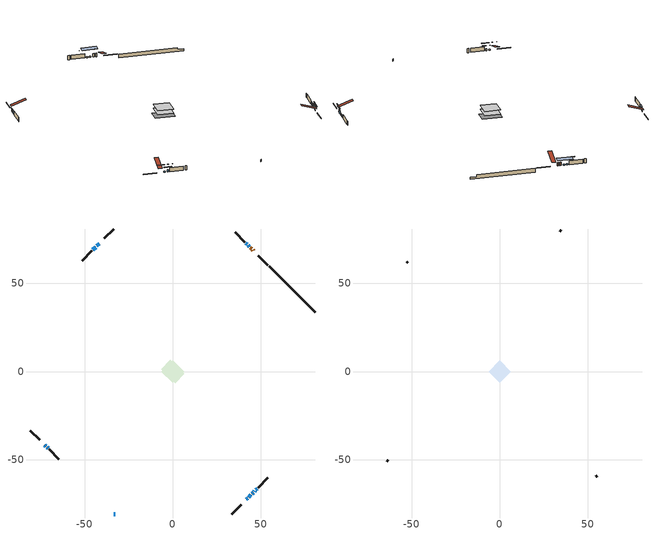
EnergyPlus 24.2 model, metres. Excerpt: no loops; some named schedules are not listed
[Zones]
conditioned space
 floor adiabatic (AdiabaticFloorConstruction): -6.4,0 0,6.4 6.4,0 0,-6.4 z0.92
 floor foundation (Slab1 construction): -6.55,1.4 -1.4,6.55 6.55,-1.4 1.4,-6.55 z-1.4
 wall outside (RimJoist1 construction): 33.51,-80.91 38.89,-75.54 / -80.91,-33.51 -75.54,-38.89 / -33.51,80.91 -38.89,75.54 / 54.04,60.38 48.67,65.75 z0.92:1.22
 wall outside (AdiabaticWallConstruction 1): 45.72,68.7 45.42,69 / 44.77,69.65 44.11,70.31 z0.92:2.95
 wall outside (AdiabaticWallConstruction): -33.51,-80.91 -32.75,-80.91 z0.92:2.14; 43.45,70.97 42.84,71.58 / 42.19,72.23 41.57,72.85 / 41.83,-72.59 42.44,-71.98 / -72.59,-41.83 -71.98,-42.44 z0.92:1.53; -41.83,72.59 -43.09,71.33 / -43.75,70.67 -45.35,69.07 z0.92:2.39; 43.1,-71.32 44.39,-70.03 z0.92:3; 45.05,-69.37 45.59,-68.83 z0.92:1.91; 46.24,-68.18 46.59,-67.83 / 47.24,-67.18 47.87,-66.55 / -71.32,-43.1 -70.82,-43.6 z0.92:2.09
 wall outside (Wall1 construction): 48.53,-65.89 53.99,-60.43 / -70.16,-44.26 -64.7,-49.72 / -46,68.42 -51.46,62.96 / 40.92,73.5 35.46,78.96 z0.92:3.36
 wall foundation (FoundationWall1 construction): 54.7,59.72,-1.4 54.7,59.72,0.92 78.29,36.13,0.92 78.29,36.13,-0.16 80.91,33.51,-0.16 80.91,33.51,-1.4
 window (WindowConstruction 7): -33.51,-80.91 -32.75,-80.91 z0.92:2.14
 window (WindowConstruction 8): 43.45,70.97 42.84,71.58 z0.92:1.53
 window (WindowConstruction 9): 42.18,72.24 41.57,72.85 z0.92:1.53
 window (WindowConstruction 10): 41.83,-72.59 42.44,-71.98 z0.92:1.53
 window (WindowConstruction 11): -72.59,-41.83 -71.98,-42.44 z0.92:1.53
 window (WindowConstruction): -41.83,72.59 -43.09,71.33 z0.92:2.39
 window (WindowConstruction 1): -43.75,70.67 -45.35,69.07 z0.92:2.39
 window (WindowConstruction 2): 43.1,-71.32 44.39,-70.03 z0.92:3
 window (WindowConstruction 3): 45.05,-69.37 45.59,-68.83 z0.92:1.91
 window (WindowConstruction 4): 46.24,-68.18 46.59,-67.84 z0.92:2.09
 window (WindowConstruction 5): 47.24,-67.18 47.87,-66.55 z0.92:2.09
 window (WindowConstruction 6): -71.32,-43.1 -70.82,-43.6 z0.92:2.09
 door (Door): 45.72,68.7 45.42,69 z0.92:2.95
 door (Door 1): 44.77,69.65 44.11,70.31 z0.92:2.95
 ceiling adiabatic (AdiabaticFloorConstruction): 0,-6.4 6.4,0 0,6.4 -6.4,0 z0.92
attic - vented
 floor to conditioned space (Floor1 construction Reversed): -6.36,0 0,6.36 6.36,0 0,-6.36 z3.36
 wall outside (Wall2 construction): 54.65,-59.78 55.28,-59.14 / -64.05,-50.38 -63.41,-51.01 / -52.12,62.3 -52.75,61.67 / 34.8,79.62 34.17,80.25 z0.92:3.36
 roof outside (Roof1 construction): 41.18,-73.25,3.36 34.98,-67.05,6.28 33.34,-68.68,6.28 39.54,-74.88,3.36; -73.25,-41.18,3.36 -67.05,-34.98,6.28 -68.68,-33.34,6.28 -74.88,-39.54,3.36; -41.18,73.25,3.36 -34.98,67.05,6.28 -33.34,68.68,6.28 -39.54,74.88,3.36; 46.38,68.04,3.36 40.18,61.84,6.28 41.81,60.21,6.28 48.01,66.41,3.36
shading: 40.04,74.38 46.25,68.17 48.62,70.54 42.41,76.75 z5.49; 38.77,75.65 44.98,69.44 45.2,69.65 38.99,75.86 z5.49; 44.6,-69.82 39.68,-74.75 39.89,-74.96 44.81,-70.03 z4.58; -69.18,-45.24 -75.39,-39.03 -75.6,-39.24 -69.39,-45.45 z5.49; -43.3,71.12 -41.62,72.8 -41.83,73.01 -43.51,71.33 z2.69; -45.56,68.86 -43.54,70.88 -44.03,71.38 -46.05,69.36 z2.69; 44.6,-69.82 42.89,-71.53 43.1,-71.74 44.81,-70.03 z3.3; 45.8,-68.62 44.84,-69.58 45.05,-69.79 46.01,-68.83 z2.21; 46.8,-67.62 46.03,-68.39 46.24,-68.6 47.01,-67.84 z2.39; 48.08,-66.34 47.03,-67.39 47.24,-67.6 48.29,-66.55 z2.39; -69.53,-44.89 -72.61,-41.81 -72.83,-42.02 -69.74,-45.11 z3.92
[Building]
Building 1: Terrain=Suburbs
[Site:Location]
Mont Joli AP_QC: Latitude {deg}=48.61; Longitude {deg}=-68.21; Time Zone {hr}=-5; Elevation {m}=52; Keep Site Location Information=Yes
[Site:GroundTemperature:Shallow]
-0.843868, -3.04892, -3.2255, -2.1791, 2.02165, 6.20283, 9.82768, 12.1239, 12.319, 10.4514, 6.91898, 2.86606
[Site:WaterMainsTemperature]
Calculation Method=Schedule; Temperature Schedule=mains temperature schedule
[Material] Roughness=Rough; Thermal Absorptance=0.9
Name | Thickness {m} | Conductivity {W/m-K} | Density {kg/m3} | Specific Heat {J/kg-K} | Solar Absorptance | Visible Absorptance
asphalt or fiberglass shingles | 0.00635 | 0.162714 | 1121.4 | 1465.45 | 0.4 | 0.4
ceiling loosefill ins | 0.254 | 0.0480833 | 16.02 | 1046.75 | 0.7 | 0.7
ceiling stud and cavity | 0.1397 | 0.104943 | 65.682 | 1177.47 | 0.7 | 0.7
concrete 4.0 in. | 0.1016 | 1.803125 | 2242.8 | 837.4 | 0.7 | 0.7
concrete 8.0 in. | 0.2032 | 1.803125 | 2242.8 | 837.4 | 0.7 | 0.7
door material | 0.04445 | 0.0451087 | 512.64 | 1214.23 | 0.7 | 0.7
exterior vertical ins | 0.0536725 | 0.029427 | 32.04 | 1214.23 | 0.7 | 0.7
floor covering | 0.0127 | 0.0433444 | 54.468 | 1339.84 | 0.6 | 0.6
floor rigid ins; wall rigid ins 1 | 0.512978 | 0.029427 | 32.04 | 1214.23 | 0.7 | 0.7
floor stud and cavity | 0.1397 | 1.75129 | 37.0049 | 1207.88 | 0.7 | 0.7
furniture material conditioned space 1 | 0.1524 | 0.115458 | 640.8 | 1214.23 | 0.6 | 0.6
gypsum board | 0.0127 | 0.160291 | 801 | 837.4 | 0.6 | 0.6
gypsum board 1 | 0.0127 | 0.160291 | 801 | 837.4 | 0.7 | 0.7
osb sheathing 0.5 in. | 0.0127 | 0.115458 | 512.64 | 1214.23 | 0.7 | 0.7
osb sheathing 0.75 in. | 0.01905 | 0.115458 | 512.64 | 1214.23 | 0.7 | 0.7
osb sheathing 2.0 in. | 0.0508 | 0.115458 | 512.64 | 1214.23 | 0.7 | 0.7
rim joist rigid ins; wall rigid ins | 0.051816 | 0.029427 | 32.04 | 1214.23 | 0.7 | 0.7
rim joist stud and cavity | 0.0508 | 0.0407728 | 125.044 | 1163.47 | 0.6 | 0.6
slab rigid ins | 0.0207254 | 0.029427 | 32.04 | 1214.23 | 0.7 | 0.7
wall stud and cavity | 0.1397 | 0.164604 | 139.0536 | 1170.24 | 0.7 | 0.7
wall stud and cavity 1 | 0.0889 | 6.9971 | 50.32683 | 1063.81 | 0.6 | 0.6
wall stud and cavity 2 | 0.0889 | 0.380278 | 52.3479 | 1209.89 | 0.7 | 0.7
wall stud and cavity 3 | 0.0889 | 0.391764 | 83.0341 | 1211.67 | 0.7 | 0.7
wood siding | 0.0254 | 0.102417 | 544.68 | 1172.36 | 0.4 | 0.4
wood siding 1 | 0.00254 | 0.102417 | 544.68 | 1172.36 | 0.4 | 0.4
wood siding 2; wood siding 3; wood siding 4 | 0.0254 | 0.102417 | 544.68 | 1172.36 | 0.7 | 0.7
[WindowMaterial:SimpleGlazingSystem]
Name | U-Factor {W/m2-K} | Solar Heat Gain Coefficient
WindowMaterial | 2.78279 | 0.59
WindowMaterial 1 | 2.79414 | 0.65
WindowMaterial 2 | 2.79471 | 0.64
WindowMaterial 3 | 2.77484 | 0.54
WindowMaterial 4 | 2.765186 | 0.48
WindowMaterial 5 | 2.78052 | 0.57
WindowMaterial 6 | 2.77597 | 0.54
WindowMaterial 7 | 4.0064 | 0.67
WindowMaterial 8 | 2.17922 | 0.38
WindowMaterial 9 | 1.93052 | 0.33
[Construction]
AdiabaticFloorConstruction: floor stud and cavity, floor rigid ins, osb sheathing 0.75 in., floor covering
AdiabaticWallConstruction: wood siding 3, wall rigid ins 1, wall stud and cavity 2, gypsum board
AdiabaticWallConstruction 1: wood siding 4, wall rigid ins 1, wall stud and cavity 2, gypsum board
Door; Door 1: door material
Floor1 construction Reversed: gypsum board, ceiling stud and cavity, ceiling loosefill ins
FoundationWall1 construction: concrete 8.0 in., gypsum board 1
furniture construction conditioned space 1: furniture material conditioned space 1
PartitionWallConstruction: gypsum board, wall stud and cavity 3, gypsum board
RimJoist1 construction: wood siding 2, rim joist rigid ins, osb sheathing 2.0 in., rim joist stud and cavity
Roof1 construction: asphalt or fiberglass shingles
Slab1 construction: slab rigid ins, concrete 4.0 in.
Wall1 construction: wood siding, wall rigid ins, osb sheathing 0.5 in., wall stud and cavity, gypsum board
Wall2 construction: wood siding 1, wall stud and cavity 1
WindowConstruction: WindowMaterial
WindowConstruction 1: WindowMaterial 1
WindowConstruction 10; WindowConstruction 11: WindowMaterial 9
WindowConstruction 2: WindowMaterial 2
WindowConstruction 3: WindowMaterial 3
WindowConstruction 4: WindowMaterial 4
WindowConstruction 5: WindowMaterial 5
WindowConstruction 6: WindowMaterial 6
WindowConstruction 7: WindowMaterial 7
WindowConstruction 8; WindowConstruction 9: WindowMaterial 8
[Zone] Multiplier=1; Part of Total Floor Area=Yes
Name | Volume {m3}
attic - vented | 38.4359
conditioned space | 408.3
[Space]
Name | Zone | Volume {m3}
attic - vented 1 | attic - vented | 38.4359
conditioned space 1 | conditioned space | 408.3
[ZoneInfiltration:EffectiveLeakageArea]
infil attic - vented 1: Zone or Space=attic - vented 1; Schedule=Always On Discrete; Effective Air Leakage Area {cm2}=2818.09; Stack Coefficient=0.000372778; Wind Coefficient=1.3045e-05
[ZoneMixing]
whole house fan mix: Zone or Space=attic - vented; Schedule=Always On Continuous; Design Flow Rate Calculation Method=Flow/Zone; Design Flow Rate {m3/s}=0; Source Zone or Space=conditioned space
[SurfaceProperty:ExposedFoundationPerimeter]
Slab1: Exposed Perimeter Calculation Method=TotalExposedPerimeter; Total Exposed Perimeter {m}=37.065
[InternalMass] Zone or ZoneList=conditioned space; Space or SpaceList=conditioned space 1
Name | Construction | Surface Area {m2}
furniture mass conditioned space 1 | furniture construction conditioned space 1 | 65.584
partition wall mass | PartitionWallConstruction | 163.96
[Lights]
interior lighting: Zone or ZoneList or Space or SpaceList=conditioned space 1; Schedule=interior lighting schedule; Design Level Calculation Method=LightingLevel; Lighting Level {W}=343.2; Return Air Fraction=0; Fraction Radiant=0.6; Fraction Visible=0.2; Fraction Replaceable=1
[People]
occupants: Zone or ZoneList or Space or SpaceList=conditioned space 1; Number of People Schedule=occupants schedule; Number of People Calculation Method=People; Number of People=3; Fraction Radiant=0.314171; Sensible Heat Fraction=0.56303; Activity Level Schedule=occupants activity schedule; Carbon Dioxide Generation Rate {m3/s-W}=0; Enable ASHRAE 55 Comfort Warnings=No; Mean Radiant Temperature Calculation Type=EnclosureAveraged
[ElectricEquipment] Zone or ZoneList or Space or SpaceList=conditioned space 1; Design Level Calculation Method=EquipmentLevel
Name | Schedule | Design Level {W} | Fraction Latent | Fraction Radiant | Fraction Lost
clothes dryer | clothes dryer schedule | 140.772 | 0.015 | 0.081 | 0.85
clothes washer | clothes washer schedule | 32.1985 | 0.03 | 0.162 | 0.7
cooking range | cooking range schedule | 215.147 | 0.08 | 0.432 | 0.2
dishwasher | dishwasher schedule | 66.8632 | 0.3 | 0.18 | 0.4
fridge | fridge schedule | 72.9452 | 0 | 0.6 | 0
mech vent bath fan 0 | mech vent bath fan 0 schedule | 100 | 0 | 0 | 1
mech vent house fan | mech vent house fan schedule | 17.7233 | 0 | 0 | 0.5
mech vent house fan cfis | mech vent house fan cfis schedule | 0 | 0 | 0 | 0
mech vent range fan 0 | mech vent range fan 0 schedule | 150 | 0 | 0 | 1
misc plug loads | misc plug loads schedule | 494.7 | 0.045 | 0.513 | 0.1
whole house fan | Always On Discrete | 0 | 0 | 0 | 1
[OtherEquipment] Zone or ZoneList or Space or SpaceList=conditioned space 1; Design Level Calculation Method=EquipmentLevel
Name | Fuel Type | Schedule | Design Level {W} | Fraction Latent | Fraction Radiant | Fraction Lost
clothes dryer 1 | Electricity | clothes dryer schedule | 0 | 0.015 | 0.081 | 0.85
cooking range 1 | Electricity | cooking range schedule | 0 | 0.08 | 0.432 | 0.2
general water use latent | None | general water use schedule | 62.594 | 1 | 0 | 0
general water use sensible | None | general water use schedule | -61.6891 | 0 | 0.6 | 0
mech vent house fan latent load | None | Always On Discrete | 0 | 1 | 0 | 0
mech vent house fan sensible load | None | Always On Discrete | 0 | 0 | 0 | 0
water heater energy adjustment1 | Electricity | Always On Discrete | 0.01 | 0 | 0 | 1
[ZoneInfiltration:DesignFlowRate] Zone or ZoneList or Space or SpaceList=conditioned space 1; Schedule=Always On Discrete; Design Flow Rate Calculation Method=Flow/Zone; Design Flow Rate {m3/s}=0
infil flow; natural vent flow; whole house fan flow
[ZoneControl:Thermostat]
conditioned space Thermostat: Zone or ZoneList=conditioned space; Control Type Schedule=conditioned space Thermostat Schedule; Control 1=conditioned space temperature setpoint; Temperature Difference Between Cutout And Setpoint {deltaC}=0
[ZoneHVAC:Baseboard:Convective:Electric]
electric baseboard: Availability Schedule=Always On Discrete; Heating Design Capacity {W}=6127.24; Efficiency=1
[AirLoopHVAC:UnitarySystem]
unit heater unitary system: Control Type=Load; Controlling Zone or Thermostat Location=conditioned space; Dehumidification Control Type=None; Availability Schedule=Always On Discrete; Supply Fan=unit heater supply fan; Fan Placement=BlowThrough; Supply Air Fan Operating Mode Schedule=unit heater auto fan schedule; Heating Coil=unit heater htg coil; DX Heating Coil Sizing Ratio=1; Use DOAS DX Cooling Coil=No; Minimum Supply Air Temperature {C}=2; Latent Load Control=SensibleOnlyLoadControl; Cooling Supply Air Flow Rate Method=None; Heating Supply Air Flow Rate Method=SupplyAirFlowRate; Heating Supply Air Flow Rate {m3/s}=0.00141584; No Load Supply Air Flow Rate Method=SupplyAirFlowRate; No Load Supply Air Flow Rate {m3/s}=0; No Load Supply Air Flow Rate Control Set To Low Speed=Yes; Maximum Supply Air Temperature {C}=48.8889; Maximum Outdoor Dry-Bulb Temperature for Supplemental Heater Operation {C}=21; Ancillary On-Cycle Electric Power {W}=0; Ancillary Off-Cycle Electric Power {W}=0
[Fan:SystemModel]
unit heater supply fan: Availability Schedule=Always On Discrete; Design Maximum Air Flow Rate {m3/s}=0.00141584; Speed Control Method=Discrete; Electric Power Minimum Flow Rate Fraction=0.2; Design Pressure Rise {Pa}=500; Motor Efficiency=1; Motor In Air Stream Fraction=1; Design Electric Power Consumption {W}=Autosize; Design Power Sizing Method=PowerPerFlow; Electric Power Per Unit Flow Rate {W/(m3/s)}=28251.7; Electric Power Per Unit Flow Rate Per Unit Pressure {W/((m3/s)-Pa)}=1.66667; Fan Total Efficiency=0.7; Motor Loss Radiative Fraction=0; Number of Speeds=1; Speed Flow Fraction 1=1; Speed Electric Power Fraction 1=1
[Coil:Heating:Fuel]
unit heater htg coil: Availability Schedule=Always On Discrete; Fuel Type=OtherFuel1; Burner Efficiency=0.3; Nominal Capacity {W}=0.293071; On Cycle Parasitic Electric Load {W}=0; Off Cycle Parasitic Fuel Load {W}=0
[Zone equipment]
conditioned space: electric baseboard, unit heater unitary system
[Foundation:Kiva]
Foundation Kiva 1: Initial Indoor Air Temperature {C}=18; Wall Height Above Grade {m}=0.919978; Wall Depth Below Slab {m}=0.2032; Custom Block Material Name 1=exterior vertical ins; Custom Block Depth 1 {m}=2.31999; Custom Block X Position 1 {m}=0.2159; Custom Block Z Position 1 {m}=0
[Foundation:Kiva:Settings]
Soil Conductivity {W/m-K}=0.849921; Soil Density {kg/m3}=1842.3; Soil Specific Heat {J/kg-K}=418.7; Ground Solar Absorptivity=0.9; Ground Thermal Absorptivity=0.9; Ground Surface Roughness {m}=0.03; Far-Field Width {m}=40; Deep-Ground Boundary Condition=ZeroFlux; Deep-Ground Depth {m}=40; Minimum Cell Dimension {m}=0.2; Maximum Cell Growth Coefficient=3; Simulation Timestep=Timestep
[Exterior:Lights]
exterior lighting: Schedule=exterior lighting schedule; Design Level {W}=75.6
[EnergyManagementSystem:GlobalVariable]
infil_program_Qfan
infil_program_Qinf
natural_vent_program_Qnv
natural_vent_program_Qwhf
[EnergyManagementSystem:Sensor]
Name | Output:Variable or Output:Meter Index Key | Output:Variable or Output:Meter
airflow_gain | infil flow | Infiltration Sensible Heat Gain Energy
airflow_gain_1 | natural vent flow | Infiltration Sensible Heat Gain Energy
airflow_gain_2 | whole house fan flow | Infiltration Sensible Heat Gain Energy
airflow_loss | infil flow | Infiltration Sensible Heat Loss Energy
airflow_loss_1 | natural vent flow | Infiltration Sensible Heat Loss Energy
airflow_loss_2 | whole house fan flow | Infiltration Sensible Heat Loss Energy
clg_load_cond |  | Cooling:EnergyTransfer:Zone:CONDITIONED SPACE
clg_sp_s; clg_sp_s_1 | cooling setpoint | Schedule Value
clothes_dryer_exhaust_0_sch_s | clothes dryer exhaust 0 schedule | Schedule Value
conditioned_space_clg_unmet_s | conditioned space | Zone Cooling Setpoint Not Met Time
conditioned_space_htg_unmet_s | conditioned space | Zone Heating Setpoint Not Met Time
cool_season | cooling season schedule | Schedule Value
fridge_tin_s | conditioned space | Zone Mean Air Temperature
htg_load_cond |  | Heating:EnergyTransfer:Zone:CONDITIONED SPACE
htg_sp_s; htg_sp_s_1 | heating setpoint | Schedule Value
ig_ee_conv | clothes dryer | Electric Equipment Convective Heating Energy
ig_ee_conv_2 | cooking range | Electric Equipment Convective Heating Energy
ig_ee_conv_4 | fridge | Electric Equipment Convective Heating Energy
ig_ee_conv_5 | misc plug loads | Electric Equipment Convective Heating Energy
ig_ee_conv_6 | whole house fan | Electric Equipment Convective Heating Energy
ig_ee_rad | clothes dryer | Electric Equipment Radiant Heating Energy
ig_ee_rad_2 | cooking range | Electric Equipment Radiant Heating Energy
ig_ee_rad_4 | fridge | Electric Equipment Radiant Heating Energy
ig_ee_rad_5 | misc plug loads | Electric Equipment Radiant Heating Energy
ig_ee_rad_6 | whole house fan | Electric Equipment Radiant Heating Energy
ig_lgt_conv | interior lighting | Lights Convective Heating Energy
ig_lgt_rad | interior lighting | Lights Radiant Heating Energy
ig_lgt_vis | interior lighting | Lights Visible Radiation Heating Energy
ig_oe_conv | clothes dryer 1 | Other Equipment Convective Heating Energy
ig_oe_conv_1 | cooking range 1 | Other Equipment Convective Heating Energy
ig_oe_conv_2 | general water use latent | Other Equipment Convective Heating Energy
ig_oe_conv_3 | general water use sensible | Other Equipment Convective Heating Energy
ig_oe_conv_4 | water heater energy adjustment1 | Other Equipment Convective Heating Energy
ig_oe_rad | clothes dryer 1 | Other Equipment Radiant Heating Energy
ig_oe_rad_1 | cooking range 1 | Other Equipment Radiant Heating Energy
ig_oe_rad_2 | general water use latent | Other Equipment Radiant Heating Energy
ig_oe_rad_3 | general water use sensible | Other Equipment Radiant Heating Energy
ig_oe_rad_4 | water heater energy adjustment1 | Other Equipment Radiant Heating Energy
ig_ppl_conv | occupants | People Convective Heating Energy
ig_ppl_rad | occupants | People Radiant Heating Energy
im_conv | furniture mass conditioned space 1 | Surface Inside Face Convection Heat Gain Energy
im_conv_1 | partition wall mass | Surface Inside Face Convection Heat Gain Energy
im_ig | furniture mass conditioned space 1 | Surface Inside Face Internal Gains Radiation Heat Gain Energy
im_ig_1 | partition wall mass | Surface Inside Face Internal Gains Radiation Heat Gain Energy
im_lgt | furniture mass conditioned space 1 | Surface Inside Face Lights Radiation Heat Gain Energy
im_lgt_1 | partition wall mass | Surface Inside Face Lights Radiation Heat Gain Energy
im_sol | furniture mass conditioned space 1 | Surface Inside Face Solar Radiation Heat Gain Energy
im_sol_1 | partition wall mass | Surface Inside Face Solar Radiation Heat Gain Energy
im_surf | furniture mass conditioned space 1 | Surface Inside Face Net Surface Thermal Radiation Heat Gain Energy
im_surf_1 | partition wall mass | Surface Inside Face Net Surface Thermal Radiation Heat Gain Energy
mech_vent_bath_fan_0_sch_s | mech vent bath fan 0 schedule | Schedule Value
mech_vent_range_fan_0_sch_s | mech vent range fan 0 schedule | Schedule Value
mv_conv | mech vent bath fan 0 | Electric Equipment Convective Heating Energy
mv_conv_1 | mech vent house fan | Electric Equipment Convective Heating Energy
mv_conv_2 | mech vent house fan cfis | Electric Equipment Convective Heating Energy
mv_conv_3 | mech vent range fan 0 | Electric Equipment Convective Heating Energy
mv_conv_4 | mech vent house fan latent load | Other Equipment Convective Heating Energy
mv_conv_5 | mech vent house fan sensible load | Other Equipment Convective Heating Energy
mv_rad | mech vent bath fan 0 | Electric Equipment Radiant Heating Energy
mv_rad_1 | mech vent house fan | Electric Equipment Radiant Heating Energy
mv_rad_2 | mech vent house fan cfis | Electric Equipment Radiant Heating Energy
mv_rad_3 | mech vent range fan 0 | Electric Equipment Radiant Heating Energy
mv_rad_4 | mech vent house fan latent load | Other Equipment Radiant Heating Energy
mv_rad_5 | mech vent house fan sensible load | Other Equipment Radiant Heating Energy
natural_vent_s | natural vent schedule | Schedule Value
out_pb_s |  | Site Outdoor Air Barometric Pressure
out_wt_s |  | Site Outdoor Air Humidity Ratio
site_vw_s |  | Site Wind Speed
ss_back_out | Window1 | Surface Window Shortwave from Zone Back Out Window Heat Transfer Rate
ss_back_out_1 | Window10 | Surface Window Shortwave from Zone Back Out Window Heat Transfer Rate
ss_back_out_10 | Window8 | Surface Window Shortwave from Zone Back Out Window Heat Transfer Rate
ss_back_out_11 | Window9 | Surface Window Shortwave from Zone Back Out Window Heat Transfer Rate
ss_back_out_2 | Window11 | Surface Window Shortwave from Zone Back Out Window Heat Transfer Rate
ss_back_out_3 | Window12 | Surface Window Shortwave from Zone Back Out Window Heat Transfer Rate
ss_back_out_4 | Window13 | Surface Window Shortwave from Zone Back Out Window Heat Transfer Rate
ss_back_out_5 | Window2 | Surface Window Shortwave from Zone Back Out Window Heat Transfer Rate
ss_back_out_6 | Window4 | Surface Window Shortwave from Zone Back Out Window Heat Transfer Rate
ss_back_out_7 | Window5 | Surface Window Shortwave from Zone Back Out Window Heat Transfer Rate
ss_back_out_8 | Window6 | Surface Window Shortwave from Zone Back Out Window Heat Transfer Rate
ss_back_out_9 | Window7 | Surface Window Shortwave from Zone Back Out Window Heat Transfer Rate
ss_conv | Door1 | Surface Inside Face Convection Heat Gain Energy
ss_conv_1 | Door2 | Surface Inside Face Convection Heat Gain Energy
ss_conv_10 | Window6 | Surface Inside Face Convection Heat Gain Energy
ss_conv_11 | Window7 | Surface Inside Face Convection Heat Gain Energy
ss_conv_12 | Window8 | Surface Inside Face Convection Heat Gain Energy
ss_conv_13 | Window9 | Surface Inside Face Convection Heat Gain Energy
ss_conv_2 | Window1 | Surface Inside Face Convection Heat Gain Energy
ss_conv_3 | Window10 | Surface Inside Face Convection Heat Gain Energy
ss_conv_4 | Window11 | Surface Inside Face Convection Heat Gain Energy
ss_conv_5 | Window12 | Surface Inside Face Convection Heat Gain Energy
ss_conv_6 | Window13 | Surface Inside Face Convection Heat Gain Energy
ss_conv_7 | Window2 | Surface Inside Face Convection Heat Gain Energy
ss_conv_8 | Window4 | Surface Inside Face Convection Heat Gain Energy
ss_conv_9 | Window5 | Surface Inside Face Convection Heat Gain Energy
ss_ig | Door1 | Surface Inside Face Internal Gains Radiation Heat Gain Energy
ss_ig_1 | Door2 | Surface Inside Face Internal Gains Radiation Heat Gain Energy
ss_ig_10 | Window6 | Surface Inside Face Internal Gains Radiation Heat Gain Energy
ss_ig_11 | Window7 | Surface Inside Face Internal Gains Radiation Heat Gain Energy
ss_ig_12 | Window8 | Surface Inside Face Internal Gains Radiation Heat Gain Energy
ss_ig_13 | Window9 | Surface Inside Face Internal Gains Radiation Heat Gain Energy
ss_ig_2 | Window1 | Surface Inside Face Internal Gains Radiation Heat Gain Energy
ss_ig_3 | Window10 | Surface Inside Face Internal Gains Radiation Heat Gain Energy
ss_ig_4 | Window11 | Surface Inside Face Internal Gains Radiation Heat Gain Energy
ss_ig_5 | Window12 | Surface Inside Face Internal Gains Radiation Heat Gain Energy
ss_ig_6 | Window13 | Surface Inside Face Internal Gains Radiation Heat Gain Energy
ss_ig_7 | Window2 | Surface Inside Face Internal Gains Radiation Heat Gain Energy
ss_ig_8 | Window4 | Surface Inside Face Internal Gains Radiation Heat Gain Energy
ss_ig_9 | Window5 | Surface Inside Face Internal Gains Radiation Heat Gain Energy
ss_lgt | Door1 | Surface Inside Face Lights Radiation Heat Gain Energy
ss_lgt_1 | Door2 | Surface Inside Face Lights Radiation Heat Gain Energy
ss_sol | Door1 | Surface Inside Face Solar Radiation Heat Gain Energy
ss_sol_1 | Door2 | Surface Inside Face Solar Radiation Heat Gain Energy
ss_surf | Door1 | Surface Inside Face Net Surface Thermal Radiation Heat Gain Energy
ss_surf_1 | Door2 | Surface Inside Face Net Surface Thermal Radiation Heat Gain Energy
ss_surf_10 | Window6 | Surface Inside Face Net Surface Thermal Radiation Heat Gain Energy
ss_surf_11 | Window7 | Surface Inside Face Net Surface Thermal Radiation Heat Gain Energy
ss_surf_12 | Window8 | Surface Inside Face Net Surface Thermal Radiation Heat Gain Energy
ss_surf_13 | Window9 | Surface Inside Face Net Surface Thermal Radiation Heat Gain Energy
ss_surf_2 | Window1 | Surface Inside Face Net Surface Thermal Radiation Heat Gain Energy
ss_surf_3 | Window10 | Surface Inside Face Net Surface Thermal Radiation Heat Gain Energy
ss_surf_4 | Window11 | Surface Inside Face Net Surface Thermal Radiation Heat Gain Energy
ss_surf_5 | Window12 | Surface Inside Face Net Surface Thermal Radiation Heat Gain Energy
ss_surf_6 | Window13 | Surface Inside Face Net Surface Thermal Radiation Heat Gain Energy
ss_surf_7 | Window2 | Surface Inside Face Net Surface Thermal Radiation Heat Gain Energy
ss_surf_8 | Window4 | Surface Inside Face Net Surface Thermal Radiation Heat Gain Energy
ss_surf_9 | Window5 | Surface Inside Face Net Surface Thermal Radiation Heat Gain Energy
ss_trans_in | Window1 | Surface Window Transmitted Solar Radiation Rate
ss_trans_in_1 | Window10 | Surface Window Transmitted Solar Radiation Rate
ss_trans_in_10 | Window8 | Surface Window Transmitted Solar Radiation Rate
ss_trans_in_11 | Window9 | Surface Window Transmitted Solar Radiation Rate
ss_trans_in_2 | Window11 | Surface Window Transmitted Solar Radiation Rate
ss_trans_in_3 | Window12 | Surface Window Transmitted Solar Radiation Rate
